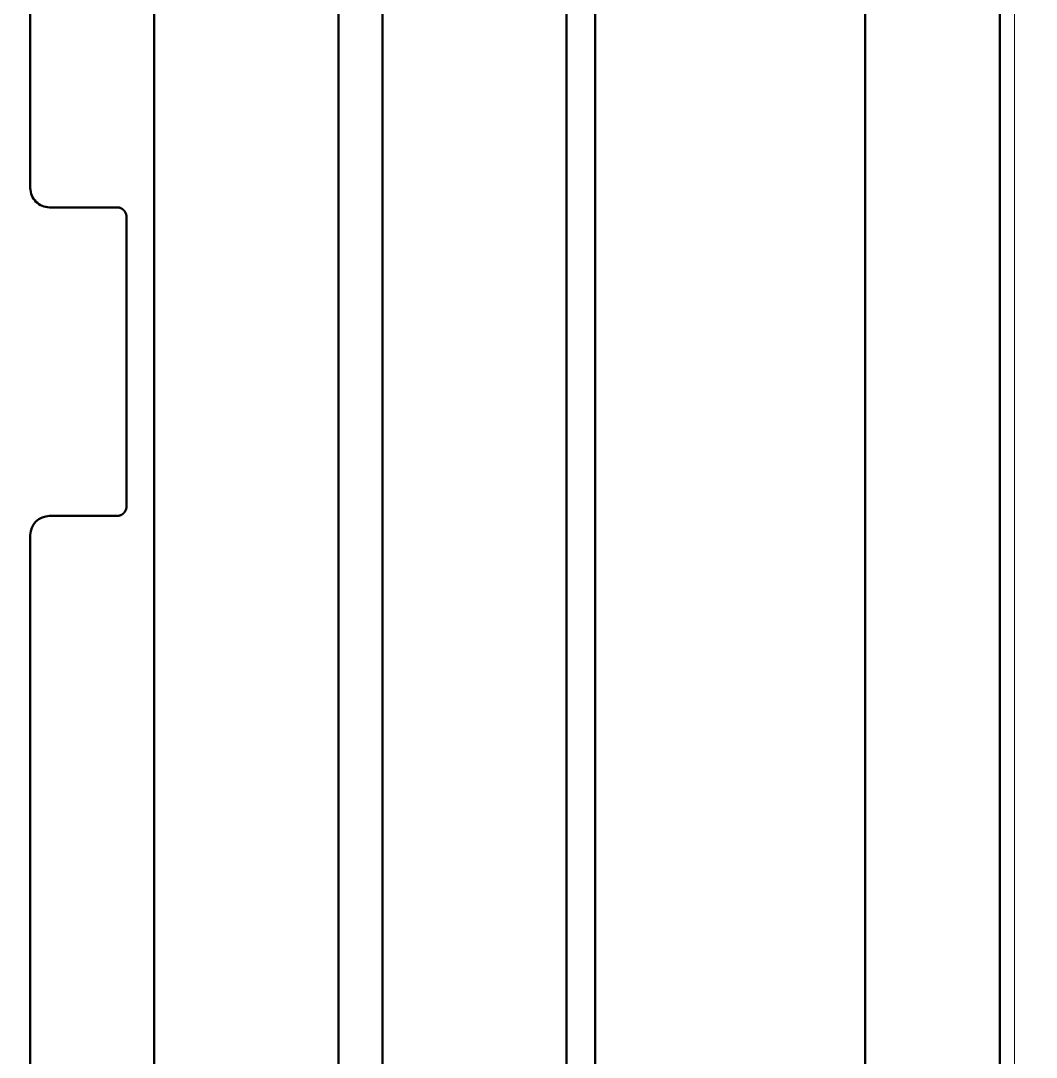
# Model space of a CAD drawing. Header units: millimetres. Extents: x -6033 to 120673, y -4970 to 90533.
# Drawn here: x 87229.1 to 87281.9, y 68747.6 to 68801.5 of the extents above; entities that cross this region are included whole.
import ezdxf
from ezdxf.enums import TextEntityAlignment as Align

# ---------------------------------------------------------------- set-up
doc = ezdxf.new("R2010")
doc.units = ezdxf.units.MM
doc.linetypes.add('I-PLAN$0$DASH', pattern=[0.35, 0.25, -0.1])
for name, color, linetype, lineweight in [('I-AR$0$I-SCOPE', 252, 'Continuous', 35), ('I-PLAN$0$_ACM-A-WALL-HACH', 251, 'Continuous', 9), ('I-PLAN$0$I-WALL', 6, 'Continuous', 13)]:
    doc.layers.add(name, color=color, linetype=linetype, lineweight=lineweight)
for name, color, linetype in [('I-CEILING$0$I-RCP', 2, 'Continuous'), ('I-CEILING$0$I-RCP-AIR', 64, 'Continuous'), ('I-CEILING$0$RC-Hatch【天花填充】', 251, 'Continuous'), ('I-PLAN$0$I-PL-FURN', 1, 'I-PLAN$0$DASH')]:
    doc.layers.add(name, color=color, linetype=linetype)
doc.styles.add('I-CEILING$0$黑体', font='simhei.ttf', dxfattribs={"height": 600})

# ---------------------------------------------------------------- blocks, each defined once
blk = doc.blocks.new('I-AR')
at = {"layer": 'I-AR$0$I-SCOPE'}
h = blk.add_hatch(dxfattribs=at)
h.set_pattern_fill('ANSI31', color=256, scale=200)
h.paths.add_polyline_path([(63300, 72640), (66630, 72640), (66630, 70889.383), (90600, 70890), (90600, 66390), (96650, 66390), (96650, 24876.398), (18340, 24876.398), (18340, 66390), (48090, 66390), (48090, 72640), (51400, 72640), (51400, 72649.887), (52869.5, 72649.887), (52869.5, 72640), (55240, 72640), (55240, 72790), (59460, 72790), (59460, 72640), (61830.5, 72640), (61830.5, 72649.887), (63300, 72649.887)], flags=16)
h.paths.add_polyline_path([(7330, 0), (7330, -1770), (11180, -1770), (11180, 0), (18450, 0), (18450, 2900), (27550, 2900), (27550, 18090), (37037.331, 18090), (37037.331, 17350), (96200, 17350), (96200, 18120), (114640, 18120), (114640, 84500), (0, 84500), (0, 0)])
blk = doc.blocks.new('I-PLAN')
at = {"layer": 'I-PLAN$0$_ACM-A-WALL-HACH'}
h = blk.add_hatch(dxfattribs=at)
h.set_pattern_fill('ANSI31', color=256, scale=10, angle=45)
h.paths.add_polyline_path([(88260, 70790), (88260, 70890), (88030, 70890), (88030, 70790), (88230, 70790)], flags=17)
h.paths.add_polyline_path([(79671.546, 69390), (78155, 69390), (78155, 68990), (77955, 68990), (77955, 69590), (79671.546, 69590)], flags=17)
h.paths.add_polyline_path([(80271.546, 69390), (80271.546, 69590), (80780, 69590), (80780, 68990), (80580, 68990), (80580, 69390)], flags=17)
h.paths.add_polyline_path([(74580, 69590), (73930, 69590), (73930, 69390), (74580, 69390)])
h.paths.add_polyline_path([(68780, 69590), (69430, 69590), (69430, 69390), (68780, 69390)])
h.paths.add_polyline_path([(87280, 66490), (87480, 66490), (87480, 66390), (87280, 66390)])
h.paths.add_polyline_path([(82180, 68990), (82180, 69390), (84230, 69390), (84230, 66490), (84430, 66490), (84430, 69390), (85280, 69390), (85280, 69590), (81980, 69590), (81980, 68990)])
h.paths.add_polyline_path([(87480, 67390), (87480, 69390), (88280, 69390), (88280, 69590), (88080, 69590), (86480, 69590), (86480, 69390), (87280, 69390), (87280, 67390)], flags=17)
h.paths.add_polyline_path([(72130, 68170), (72130, 66490), (72330, 66490), (72330, 67870), (73130, 67870), (73130, 68070), (72330, 68070), (72330, 68170)])
h.paths.add_polyline_path([(71230, 68170), (71230, 66390), (71030, 66390), (71030, 67870), (70230, 67870), (70230, 68070), (71030, 68070), (71030, 68170)])
h.paths.add_polyline_path([(72130, 69070), (72330, 69070), (72330, 69390), (73030, 69390), (73030, 69590), (72130, 69590)])
h.paths.add_polyline_path([(71230, 69070), (71030, 69070), (71030, 69390), (70330, 69390), (70330, 69590), (71230, 69590)])
h.paths.add_polyline_path([(67800, 69490), (67830, 69490), (67830, 69590), (67800, 69590)], flags=17)
h.paths.add_polyline_path([(76755, 69590), (75180, 69590), (75180, 69390), (75330, 69390), (75330, 66390), (75530, 66390), (75530, 69390), (76555, 69390), (76555, 68990), (76755, 68990)])
h.paths.add_polyline_path([(68180, 69590), (68180, 69390), (68030, 69390), (68030, 66520), (67780, 66520), (67780, 66390), (67400, 66390), (67400, 66720), (67830, 66720), (67830, 69590)])
edge = h.paths.add_edge_path()
edge.add_line((89860, 70890), (88860, 70890))
edge.add_line((75530, 66520), (84230, 66520))
edge.add_line((75530, 66720), (84230, 66720))
at = {"layer": 'I-PLAN$0$I-PL-FURN', "ltscale": 500}
blk.add_line((87280, 69390), (87280, 67390), dxfattribs=at)
for points in [[(87280, 67590), (86580, 67590), (86580, 69390), (87280, 69390)], [(86930, 67690), (87280, 67690), (87280, 69290), (86930, 69290)]]:
    blk.add_lwpolyline(points, close=True, dxfattribs=at)
at = {"layer": 'I-PLAN$0$I-WALL'}
blk.add_lwpolyline([(87480, 67390), (87480, 69390), (88280, 69390), (88280, 69590), (88080, 69590), (88080, 69590), (86480, 69590), (86480, 69390), (87280, 69390), (87280, 67390)], close=True, dxfattribs=at)
blk = doc.blocks.new('I-CEILING$0$RPK-22-40FSNQS')
at = {"color": 0, "lineweight": 50}
for p, q in [((-390, 0), (390, 0)), ((-390, -7), (390, -7)), ((-390, -21.029238), (390, -21.029238)), ((-365.390404, -22.517156), (365.390402, -22.517156)), ((-368.888804, -32.086952), (368.888802, -32.086952)), ((-368.888804, -34.37305), (368.888802, -34.37305)), ((365.38827, -43.97), (-365.388272, -43.97)), ((-322.482622, -45.4), (-337.51738, -45.4)), ((-338.017608, -45.9), (-338.017608, -49.4)), ((-321.982394, -49.4), (-321.982394, -45.9)), ((-339.017608, -50.4), (-370.449212, -50.4)), ((-8.5, -50.4), (-320.982394, -50.4))]:
    blk.add_line(p, q, dxfattribs=at)
for points in [[(-338.017608, -45.9), (-338.017422, -45.896728), (-338.017046, -45.890184), (-338.016854, -45.886912), (-338.016658, -45.883642), (-338.016458, -45.880372), (-338.016254, -45.877102), (-338.016042, -45.873834), (-338.015824, -45.870566), (-338.015598, -45.8673), (-338.015362, -45.864034), (-338.015116, -45.860772), (-338.01486, -45.85751), (-338.014592, -45.85425), (-338.014312, -45.850992), (-338.01402, -45.847736), (-338.013712, -45.844482), (-338.013388, -45.841232), (-338.013048, -45.837984), (-338.012692, -45.834738), (-338.012318, -45.831494), (-338.011926, -45.828254), (-338.011512, -45.825016), (-338.01108, -45.821782), (-338.010624, -45.818552), (-338.010148, -45.815326), (-338.009646, -45.812102), (-338.009122, -45.808882), (-338.008572, -45.805666), (-338.007996, -45.802456), (-338.007394, -45.799248), (-338.006766, -45.796046), (-338.00611, -45.792846), (-338.005428, -45.789652), (-338.004722, -45.786464), (-338.00399, -45.783278), (-338.003232, -45.7801), (-338.00245, -45.776924), (-338.001644, -45.773756), (-338.000812, -45.770592), (-337.999958, -45.767434), (-337.99908, -45.764282), (-337.998176, -45.761134), (-337.997252, -45.757994), (-337.996304, -45.75486), (-337.995334, -45.75173), (-337.99434, -45.748608), (-337.993326, -45.745492), (-337.992288, -45.742384), (-337.99123, -45.739282), (-337.99015, -45.736186), (-337.98905, -45.733098), (-337.98793, -45.730016), (-337.986788, -45.726942), (-337.985628, -45.723876), (-337.984446, -45.720816), (-337.983246, -45.717766), (-337.982026, -45.714722), (-337.980788, -45.711686), (-337.97953, -45.708658), (-337.978256, -45.70564), (-337.976962, -45.702628), (-337.97565, -45.699626), (-337.974318, -45.696632), (-337.97297, -45.693648), (-337.971602, -45.690672), (-337.970218, -45.687704), (-337.968814, -45.684746), (-337.967392, -45.681796), (-337.965952, -45.678856), (-337.964494, -45.675926), (-337.963016, -45.673006), (-337.961522, -45.670094), (-337.960008, -45.667194), (-337.958476, -45.664302), (-337.956926, -45.66142), (-337.955358, -45.65855), (-337.953772, -45.65569), (-337.952168, -45.652838), (-337.950544, -45.65), (-337.948902, -45.64717), (-337.947242, -45.644352), (-337.945564, -45.641546), (-337.943868, -45.63875), (-337.942154, -45.635966), (-337.94042, -45.633192), (-337.938668, -45.63043), (-337.9369, -45.62768), (-337.935112, -45.624942), (-337.933304, -45.622216), (-337.93148, -45.6195), (-337.929638, -45.616798), (-337.927776, -45.614108), (-337.925898, -45.61143), (-337.924, -45.608764), (-337.922086, -45.60611), (-337.920154, -45.60347), (-337.918206, -45.600842), (-337.916238, -45.598226), (-337.914254, -45.595624), (-337.912252, -45.593036), (-337.910234, -45.590458), (-337.908198, -45.587896), (-337.906146, -45.585346), (-337.904076, -45.58281), (-337.901992, -45.580286), (-337.899888, -45.577778), (-337.89777, -45.575282), (-337.895634, -45.5728), (-337.893482, -45.570334), (-337.891314, -45.56788), (-337.889132, -45.56544), (-337.886932, -45.563014), (-337.884716, -45.560604), (-337.882484, -45.558208), (-337.880238, -45.555826), (-337.877974, -45.55346), (-337.875696, -45.551106), (-337.873404, -45.54877), (-337.871094, -45.546448), (-337.868772, -45.54414), (-337.866432, -45.541848), (-337.86408, -45.539572), (-337.86171, -45.53731), (-337.859328, -45.535064), (-337.85693, -45.532834), (-337.854518, -45.530618), (-337.852092, -45.52842), (-337.849652, -45.526236), (-337.847198, -45.52407), (-337.844728, -45.52192), (-337.842246, -45.519784), (-337.83975, -45.517666), (-337.83724, -45.515564), (-337.834716, -45.51348), (-337.832178, -45.511412), (-337.829628, -45.50936), (-337.827064, -45.507324), (-337.824486, -45.505308), (-337.821896, -45.503306), (-337.819292, -45.501324), (-337.816676, -45.499356), (-337.814046, -45.497408), (-337.811404, -45.495478), (-337.80875, -45.493564), (-337.806084, -45.491668), (-337.803404, -45.48979), (-337.800712, -45.48793), (-337.798008, -45.48609), (-337.795292, -45.484266), (-337.792564, -45.48246), (-337.789824, -45.480674), (-337.787072, -45.478904), (-337.78431, -45.477154), (-337.781534, -45.475422), (-337.778748, -45.473708), (-337.775952, -45.472012), (-337.773144, -45.470336), (-337.770324, -45.468676), (-337.767494, -45.467036), (-337.764654, -45.465412), (-337.761802, -45.463808), (-337.75894, -45.462222), (-337.756068, -45.460654), (-337.753186, -45.459106), (-337.750294, -45.457574), (-337.747392, -45.456062), (-337.74448, -45.454566), (-337.741558, -45.45309), (-337.738626, -45.451632), (-337.735684, -45.450192), (-337.732734, -45.448772), (-337.729774, -45.447368), (-337.726806, -45.445984), (-337.723828, -45.444618), (-337.720842, -45.44327), (-337.717846, -45.44194), (-337.714842, -45.440628), (-337.71183, -45.439336), (-337.70881, -45.43806), (-337.70578, -45.436804), (-337.702742, -45.435566), (-337.699698, -45.434348), (-337.696646, -45.433148), (-337.693584, -45.431968), (-337.690516, -45.430806), (-337.687442, -45.429666), (-337.684358, -45.428546), (-337.681268, -45.427446), (-337.678172, -45.426368), (-337.675068, -45.42531), (-337.671958, -45.424272), (-337.66884, -45.423258), (-337.665718, -45.422266), (-337.662588, -45.421294), (-337.659452, -45.420348), (-337.65631, -45.419422), (-337.653162, -45.41852), (-337.650008, -45.417642), (-337.646848, -45.416788), (-337.643684, -45.415956), (-337.640512, -45.41515), (-337.637336, -45.414368), (-337.634156, -45.413612), (-337.63097, -45.41288), (-337.62778, -45.412174), (-337.624584, -45.411492), (-337.621384, -45.410838), (-337.618178, -45.41021), (-337.61497, -45.409608), (-337.611756, -45.409032), (-337.60854, -45.408484), (-337.605318, -45.40796), (-337.602094, -45.40746), (-337.598864, -45.406982), (-337.595632, -45.406528), (-337.592398, -45.406096), (-337.589158, -45.405682), (-337.585916, -45.40529), (-337.582672, -45.404916), (-337.579426, -45.40456), (-337.576176, -45.40422), (-337.572922, -45.403896), (-337.569668, -45.403588), (-337.56641, -45.403296), (-337.563152, -45.403014), (-337.55989, -45.402748), (-337.556628, -45.402492), (-337.553362, -45.402246), (-337.550096, -45.40201), (-337.546828, -45.401784), (-337.54356, -45.401566), (-337.54029, -45.401354), (-337.537018, -45.401148), (-337.533748, -45.40095), (-337.530474, -45.400754), (-337.527202, -45.400562), (-337.523928, -45.400374), (-337.520654, -45.400186), (-337.51738, -45.4)], [(-322.482622, -45.4), (-322.479348, -45.400186), (-322.476074, -45.400374), (-322.472802, -45.400564), (-322.469528, -45.400754), (-322.466256, -45.40095), (-322.462984, -45.40115), (-322.459712, -45.401354), (-322.456442, -45.401566), (-322.453174, -45.401784), (-322.449906, -45.40201), (-322.44664, -45.402246), (-322.443374, -45.402492), (-322.440112, -45.402748), (-322.43685, -45.403014), (-322.433592, -45.403294), (-322.430334, -45.403588), (-322.427078, -45.403896), (-322.423826, -45.404218), (-322.420576, -45.404558), (-322.417328, -45.404914), (-322.414084, -45.405288), (-322.410842, -45.40568), (-322.407604, -45.406094), (-322.404368, -45.406526), (-322.401136, -45.406982), (-322.397908, -45.407458), (-322.394684, -45.407958), (-322.391462, -45.408482), (-322.388246, -45.409032), (-322.385032, -45.409608), (-322.381824, -45.41021), (-322.37862, -45.410838), (-322.37542, -45.411494), (-322.372224, -45.412174), (-322.369032, -45.412882), (-322.365846, -45.413612), (-322.362666, -45.41437), (-322.35949, -45.415152), (-322.35632, -45.415958), (-322.353154, -45.416788), (-322.349994, -45.417644), (-322.34684, -45.418522), (-322.343692, -45.419424), (-322.34055, -45.420348), (-322.337414, -45.421296), (-322.334284, -45.422266), (-322.33116, -45.423258), (-322.328044, -45.424272), (-322.324934, -45.425308), (-322.32183, -45.426366), (-322.318732, -45.427446), (-322.315642, -45.428546), (-322.31256, -45.429666), (-322.309484, -45.430806), (-322.306416, -45.431966), (-322.303356, -45.433148), (-322.300304, -45.434348), (-322.297258, -45.435566), (-322.294222, -45.436804), (-322.291192, -45.43806), (-322.288172, -45.439336), (-322.28516, -45.44063), (-322.282156, -45.44194), (-322.279162, -45.44327), (-322.276174, -45.444618), (-322.273196, -45.445984), (-322.270228, -45.44737), (-322.267268, -45.448772), (-322.264318, -45.450194), (-322.261376, -45.451634), (-322.258446, -45.45309), (-322.255524, -45.454568), (-322.25261, -45.456062), (-322.249708, -45.457574), (-322.246816, -45.459106), (-322.243934, -45.460654), (-322.24106, -45.462222), (-322.238198, -45.463808), (-322.235348, -45.465412), (-322.232506, -45.467034), (-322.229676, -45.468676), (-322.226858, -45.470334), (-322.22405, -45.472012), (-322.221252, -45.473708), (-322.218466, -45.475422), (-322.215692, -45.477154), (-322.212928, -45.478904), (-322.210178, -45.480672), (-322.207438, -45.48246), (-322.20471, -45.484266), (-322.201994, -45.48609), (-322.19929, -45.487932), (-322.196598, -45.489792), (-322.19392, -45.49167), (-322.191252, -45.493566), (-322.188598, -45.495478), (-322.185956, -45.49741), (-322.183326, -45.499358), (-322.18071, -45.501324), (-322.178106, -45.503308), (-322.175516, -45.505308), (-322.172938, -45.507326), (-322.170374, -45.50936), (-322.167824, -45.511412), (-322.165286, -45.51348), (-322.162762, -45.515566), (-322.160252, -45.517666), (-322.157756, -45.519784), (-322.155272, -45.521918), (-322.152804, -45.52407), (-322.15035, -45.526236), (-322.147908, -45.52842), (-322.145482, -45.530618), (-322.14307, -45.532832), (-322.140674, -45.535062), (-322.13829, -45.537308), (-322.135922, -45.53957), (-322.133568, -45.541848), (-322.13123, -45.54414), (-322.128908, -45.546448), (-322.126598, -45.54877), (-322.124306, -45.551108), (-322.122028, -45.55346), (-322.119766, -45.555826), (-322.117518, -45.558208), (-322.115286, -45.560606), (-322.113072, -45.563016), (-322.110872, -45.56544), (-322.108688, -45.56788), (-322.10652, -45.570334), (-322.104368, -45.572802), (-322.102232, -45.575282), (-322.100114, -45.577778), (-322.09801, -45.580288), (-322.095924, -45.58281), (-322.093856, -45.585346), (-322.091802, -45.587896), (-322.089766, -45.590458), (-322.087748, -45.593034), (-322.085746, -45.595624), (-322.083762, -45.598226), (-322.081796, -45.600842), (-322.079846, -45.60347), (-322.077914, -45.60611), (-322.076, -45.608764), (-322.074104, -45.61143), (-322.072224, -45.614108), (-322.070364, -45.616798), (-322.068522, -45.6195), (-322.066698, -45.622216), (-322.064892, -45.624942), (-322.063104, -45.62768), (-322.061334, -45.630432), (-322.059582, -45.633194), (-322.05785, -45.635966), (-322.056136, -45.638752), (-322.054438, -45.641546), (-322.05276, -45.644354), (-322.0511, -45.647172), (-322.04946, -45.65), (-322.047836, -45.65284), (-322.04623, -45.65569), (-322.044644, -45.65855), (-322.043076, -45.661422), (-322.041526, -45.664302), (-322.039994, -45.667194), (-322.03848, -45.670094), (-322.036984, -45.673006), (-322.035508, -45.675926), (-322.03405, -45.678856), (-322.032608, -45.681796), (-322.031186, -45.684744), (-322.029784, -45.687702), (-322.028398, -45.69067), (-322.027032, -45.693646), (-322.025682, -45.696632), (-322.024352, -45.699626), (-322.02304, -45.702628), (-322.021746, -45.70564), (-322.020472, -45.708658), (-322.019214, -45.711686), (-322.017976, -45.714722), (-322.016756, -45.717766), (-322.015556, -45.720818), (-322.014376, -45.723876), (-322.013214, -45.726942), (-322.012072, -45.730016), (-322.010952, -45.733098), (-322.009852, -45.736186), (-322.008772, -45.739282), (-322.007714, -45.742384), (-322.006676, -45.745494), (-322.005662, -45.748608), (-322.004668, -45.75173), (-322.003698, -45.75486), (-322.00275, -45.757994), (-322.001824, -45.761134), (-322.000922, -45.76428), (-322.000042, -45.767434), (-321.999188, -45.770592), (-321.998356, -45.773756), (-321.99755, -45.776924), (-321.996768, -45.780098), (-321.99601, -45.783278), (-321.995278, -45.786462), (-321.994572, -45.789652), (-321.99389, -45.792846), (-321.993236, -45.796044), (-321.992608, -45.799248), (-321.992006, -45.802456), (-321.99143, -45.805668), (-321.99088, -45.808882), (-321.990356, -45.812102), (-321.989856, -45.815326), (-321.989378, -45.818554), (-321.988924, -45.821784), (-321.98849, -45.825018), (-321.988078, -45.828254), (-321.987686, -45.831494), (-321.98731, -45.834738), (-321.986954, -45.837984), (-321.986614, -45.841232), (-321.986292, -45.844484), (-321.985984, -45.847736), (-321.98569, -45.850992), (-321.98541, -45.85425), (-321.985142, -45.85751), (-321.984886, -45.860772), (-321.98464, -45.864034), (-321.984404, -45.867298), (-321.984178, -45.870566), (-321.983958, -45.873832), (-321.983748, -45.8771), (-321.983542, -45.88037), (-321.983342, -45.88364), (-321.983148, -45.886912), (-321.982956, -45.890184), (-321.982766, -45.893456), (-321.982394, -45.9)]]:
    blk.add_lwpolyline(points, dxfattribs=at)
for centre, start, end in [((-339.017608, -49.4), 270, 0), ((-320.982394, -49.4), 180, 270)]:
    blk.add_arc(centre, 1, start, end, dxfattribs=at)
blk = doc.blocks.new('I-CEILING')
at = {"layer": 'I-CEILING$0$RC-Hatch【天花填充】'}
h = blk.add_hatch(dxfattribs=at)
h.set_pattern_fill('_USER', color=256, scale=600, double=1, pattern_type=0)
h.set_pattern_definition([(0, (81980, 70481.47), (0, 600), []), (90, (81980, 70481.47), (-600, 4e-14), [])])
h.paths.add_polyline_path([(84430, 69390), (85280, 69390), (85280, 69590), (81980, 69590), (81980, 69090), (80780, 69090), (80780, 69590), (77955, 69590), (77955, 69090), (76755, 69090), (76755, 69590), (66630, 69590), (66630, 70790), (88030, 70790), (88030, 69590), (86480, 69590), (86480, 69390), (87280, 69390), (87280, 66390), (85430, 66390), (85430, 66490), (84430, 66490)])
at = {"layer": 'I-CEILING$0$I-RCP'}
blk.add_lwpolyline([(84430, 69390), (85280, 69390), (85280, 69590), (81980, 69590), (81980, 69090), (80780, 69090), (80780, 69590), (77955, 69590), (77955, 69090), (76755, 69090), (76755, 69590), (66630, 69590), (66630, 70790), (88030, 70790), (88030, 69590), (86480, 69590), (86480, 69390), (87280, 69390), (87280, 66390), (85430, 66390), (85430, 66490), (84430, 66490), (84430, 69390)], dxfattribs=at)
at = {"layer": 'I-CEILING$0$I-RCP-AIR', "rotation": 269.9999999882699}
blk.add_blockref('I-CEILING$0$RPK-22-40FSNQS', (87280, 68453.738, 3000), dxfattribs=at)
at = {"layer": 'I-CEILING$0$I-RCP-AIR', "style": 'I-CEILING$0$黑体'}
for tag, p in [('R', (61966.358, 71748.905)), ('R', (61966.358, 66925.235)), ('R', (51736.068, 63924.766)), ('R', (62976.068, 63924.766)), ('S', (56433.591, 63065))]:
    blk.add_attdef(tag, text='', height=100, dxfattribs=at).set_placement(p, align=Align.MIDDLE_CENTER)

msp = doc.modelspace()

# ---------------------------------------------------------------- block references
for name in ['I-AR', 'I-PLAN']:
    msp.add_blockref(name, (0, 0))

# ---------------------------------------------------------------- next in the draw order: block references
msp.add_blockref('I-CEILING', (0, 0))

doc.saveas('drawing.dxf')
